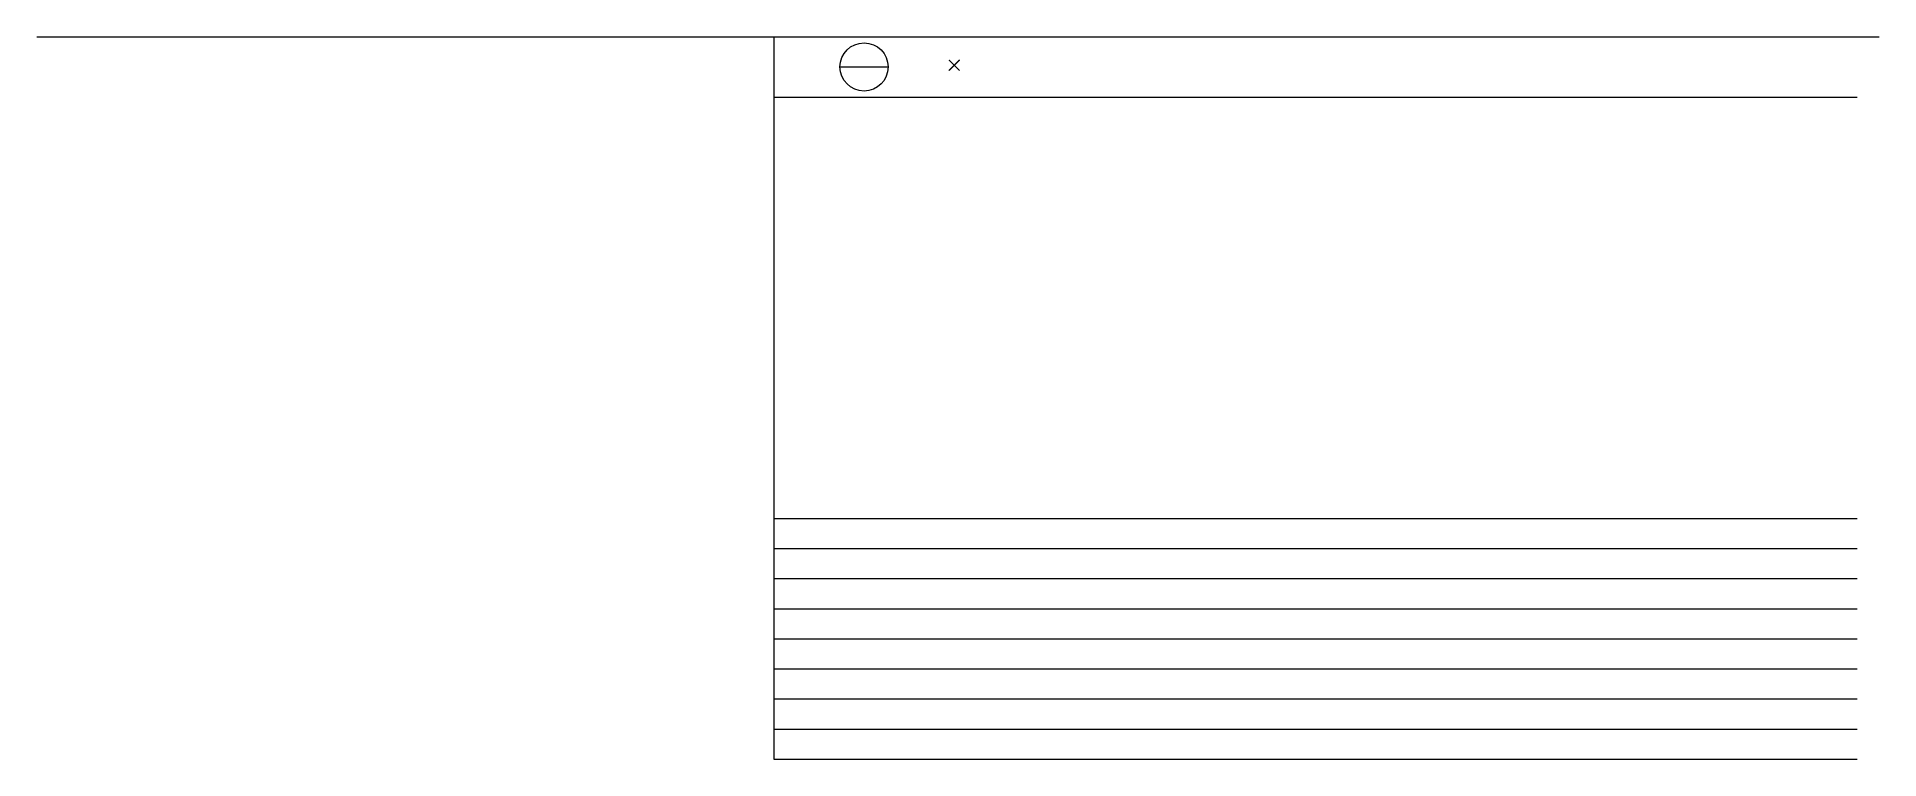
# Model space of a CAD drawing. Units: millimetres at full size, sheet at 1:100. Extents: x -15551 to 15061, y -15490 to -3490.
import ezdxf
from ezdxf.enums import TextEntityAlignment as Align

# ---------------------------------------------------------------- set-up
doc = ezdxf.new("R2010")
doc.units = ezdxf.units.MM
doc.header["$LTSCALE"] = 100
doc.layers.add('0-0', color=7, linetype='Continuous')
doc.styles.add('ＭＳ ゴシック', font='')
doc.styles.get('ＭＳ ゴシック').set_extended_font_data('MS Gothic')

msp = doc.modelspace()

# ---------------------------------------------------------------- linework, layer by layer
at = {"layer": '0-0'}
for p, q in [((-15551, -3489.8), (15061.2, -3489.8)), ((-3306.1, -3489.8), (-3306.1, -15489.8)), ((-3306.1, -3489.8), (14693.9, -3489.8)), ((-2206.1, -3989.8), (-1406.1, -3989.8)), ((-3306.1, -4489.8), (14693.9, -4489.8)), ((-3306.1, -11489.8), (14693.9, -11489.8)), ((-3306.1, -11989.8), (14693.9, -11989.8)), ((-3306.1, -12489.8), (14693.9, -12489.8)), ((-3306.1, -12989.8), (14693.9, -12989.8)), ((-3306.1, -13489.8), (14693.9, -13489.8)), ((-3306.1, -13989.8), (14693.9, -13989.8)), ((-3306.1, -14489.8), (14693.9, -14489.8)), ((-3306.1, -14989.8), (14693.9, -14989.8)), ((-3306.1, -15489.8), (14693.9, -15489.8))]:
    msp.add_line(p, q, dxfattribs=at)
msp.add_circle((-1806.1, -3989.8), 400, dxfattribs=at)

# ---------------------------------------------------------------- texts
at = {"layer": '0-0', "style": 'ＭＳ ゴシック'}
msp.add_text('×', height=219.9, dxfattribs=at).set_placement((-456.1, -4139.8), align=Align.BOTTOM_LEFT)

doc.saveas('drawing.dxf')
